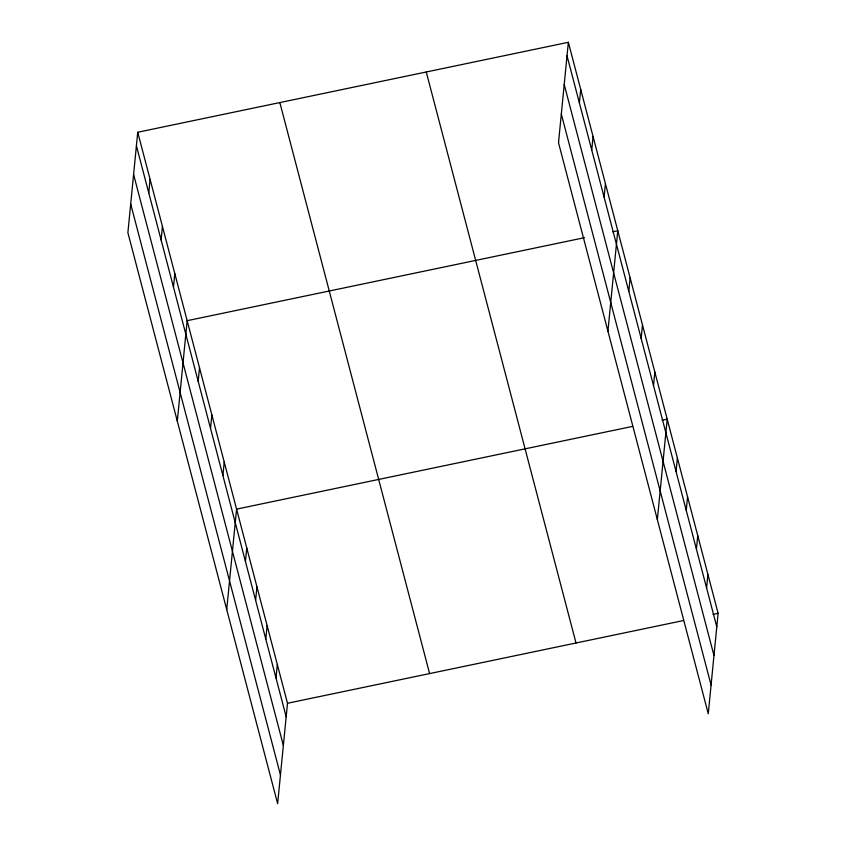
<?xml version="1.0" encoding="UTF-8"?>
<svg xmlns="http://www.w3.org/2000/svg" width="846" height="846" viewBox="0 0 846 846"><rect width="100%" height="100%" fill="white"/><g stroke="black" fill="none" stroke-linecap="round" stroke-linejoin="round"><path stroke-width="1.27" d="M137.739 132.251L127.883 232.692L277.647 803.7L287.492 703.269L137.739 132.251L568.353 42.3L718.117 613.308L708.261 713.749L558.508 142.731L568.353 42.3M148.769 192.877L150.091 179.363M161.121 239.989L162.443 226.474M173.472 287.101L174.805 273.575M177.311 421.118L187.156 320.687L584.491 237.684M198.186 381.313L199.508 367.799M210.538 428.425L211.87 414.91M222.9 475.526L224.222 462.011M226.728 609.554L236.573 509.123L632.628 426.384M245.435 561.469L246.757 547.954M255.619 600.3L256.941 586.775M265.803 639.121L267.125 625.606M275.986 677.953L277.308 664.438M579.383 102.926L580.716 89.412M591.745 150.038L593.067 136.513M604.097 197.139L605.419 183.624M607.925 331.167L617.77 230.736L612.652 231.804M628.8 291.362L630.133 277.848M641.162 338.463L642.484 324.949M653.514 385.575L654.836 372.06M657.353 519.603L667.198 419.172L662.069 420.24M676.049 471.518L677.382 457.993M686.233 510.339L687.565 496.824M696.417 549.17L697.749 535.655M706.6 588.002L707.933 574.487M287.492 703.269L683.547 620.53M712.988 614.386L718.117 613.308M567.032 55.815L716.784 626.833M564.219 84.494L713.971 655.513M561.321 114.051L711.074 685.059M426.247 71.984L576.01 642.992M279.836 102.567L429.599 673.585M136.407 145.776L286.17 716.784M133.594 174.456L283.357 745.463M130.696 204.002L280.46 775.021"/></g></svg>
